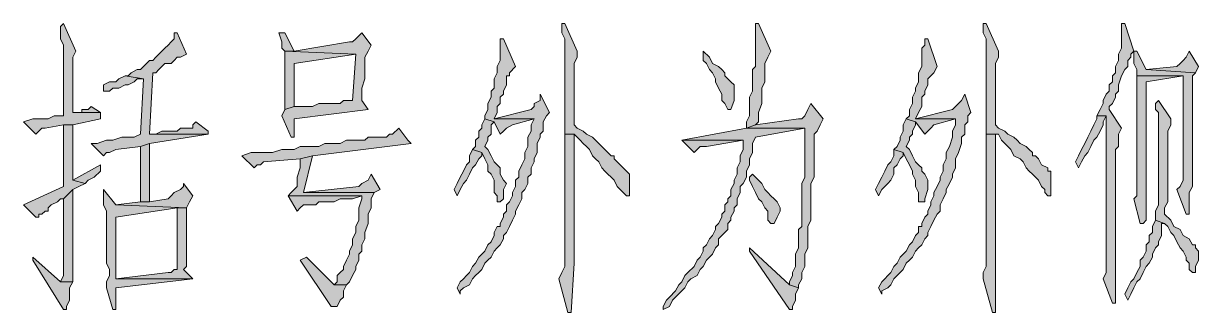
# Model space of a CAD drawing. Header units: millimetres. Extents: x 24 to 410, y 10 to 282.
# Drawn here: x 341.55 to 357.72, y 55.75 to 59.73 of the extents above; entities that cross this region are included whole.
import ezdxf

# ---------------------------------------------------------------- set-up
doc = ezdxf.new("R2010")
doc.units = ezdxf.units.MM

msp = doc.modelspace()

# ---------------------------------------------------------------- hatches: boundary and pattern name
h = msp.add_hatch(color=7)
h.dxf.hatch_style = 2
h.paths.add_polyline_path([(342.095667, 59.732333), (342.053333, 59.69), (342.053333, 59.520667), (342.095667, 59.436), (342.095667, 58.462333), (342.011, 58.462333), (341.968667, 58.462333), (341.884, 58.42), (341.672333, 58.42), (341.545333, 58.377667), (341.714667, 58.208333), (341.757, 58.250667), (341.799333, 58.293), (341.841667, 58.293), (342.095667, 58.335333), (342.222667, 58.335333), (342.603667, 58.42), (342.603667, 58.504667), (342.222667, 58.504667), (342.222667, 58.631667), (342.222667, 58.716333), (342.222667, 59.266667), (342.265, 59.351333)])
h = msp.add_hatch(color=7)
h.dxf.hatch_style = 2
h.paths.add_polyline_path([(348.996, 59.732333), (348.953667, 59.732333), (348.953667, 59.605333), (348.996, 59.520667), (348.996, 58.208333), (349.123, 58.208333), (349.207667, 58.123667), (349.25, 58.081333), (349.292333, 58.039), (349.334667, 57.996667), (349.377, 57.912), (349.419333, 57.869667), (349.461667, 57.827333), (349.504, 57.742667), (349.546333, 57.700333), (349.588667, 57.658), (349.631, 57.615667), (349.673333, 57.573333), (349.715667, 57.488667), (349.758, 57.446333), (349.800333, 57.404), (349.842667, 57.361667), (349.885, 57.361667), (349.885, 57.488667), (349.885, 57.658), (349.842667, 57.700333), (349.800333, 57.742667), (349.758, 57.785), (349.673333, 57.869667), (349.673333, 57.912), (349.631, 57.912), (349.588667, 57.954333), (349.546333, 57.996667), (349.504, 58.039), (349.461667, 58.081333), (349.419333, 58.123667), (349.377, 58.166), (349.292333, 58.208333), (349.25, 58.250667), (349.165333, 58.293), (349.123, 58.335333), (349.123, 59.182), (349.165333, 59.266667), (349.165333, 59.351333)])
h = msp.add_hatch(color=7)
h.dxf.hatch_style = 2
h.paths.add_polyline_path([(351.663, 59.732333), (351.620667, 59.732333), (351.620667, 59.647667), (351.620667, 59.139667), (351.578333, 59.097333), (351.578333, 58.801), (351.536, 58.716333), (351.536, 58.462333), (351.493667, 58.377667), (351.493667, 58.293), (351.620667, 58.335333), (351.663, 58.377667), (351.663, 58.504667), (351.705333, 58.631667), (351.705333, 58.843333), (351.747667, 58.928), (351.747667, 59.182), (351.79, 59.266667), (351.832333, 59.351333)])
h = msp.add_hatch(color=7)
h.dxf.hatch_style = 2
h.paths.add_polyline_path([(354.795667, 59.732333), (354.753333, 59.732333), (354.753333, 59.605333), (354.795667, 59.520667), (354.795667, 58.208333), (354.922667, 58.208333), (354.965, 58.208333), (355.007333, 58.123667), (355.049667, 58.081333), (355.092, 58.039), (355.134333, 57.996667), (355.176667, 57.912), (355.261333, 57.869667), (355.303667, 57.827333), (355.346, 57.742667), (355.388333, 57.700333), (355.430667, 57.658), (355.473, 57.615667), (355.515333, 57.573333), (355.557667, 57.488667), (355.6, 57.446333), (355.6, 57.404), (355.642333, 57.361667), (355.684667, 57.361667), (355.684667, 57.488667), (355.684667, 57.700333), (355.642333, 57.700333), (355.642333, 57.742667), (355.557667, 57.785), (355.515333, 57.869667), (355.473, 57.912), (355.430667, 57.912), (355.430667, 57.954333), (355.388333, 57.996667), (355.346, 58.039), (355.261333, 58.081333), (355.219, 58.123667), (355.176667, 58.166), (355.092, 58.208333), (355.049667, 58.250667), (354.965, 58.293), (354.922667, 58.335333), (354.922667, 59.182), (354.965, 59.266667), (354.965, 59.351333)])
h = msp.add_hatch(color=7)
h.dxf.hatch_style = 2
h.paths.add_polyline_path([(356.700667, 59.732333), (356.658333, 59.732333), (356.658333, 59.69), (356.658333, 59.393667), (356.616, 59.309), (356.616, 59.224333), (356.573667, 59.139667), (356.573667, 59.055), (356.531333, 59.012667), (356.531333, 58.928), (356.489, 58.885667), (356.489, 58.801), (356.446667, 58.758667), (356.404333, 58.674), (356.404333, 58.631667), (356.362, 58.547), (356.319667, 58.462333), (356.446667, 58.462333), (356.446667, 58.377667), (356.446667, 58.250667), (356.446667, 56.303333), (356.404333, 56.218667), (356.531333, 55.88), (356.573667, 55.88), (356.573667, 55.922333), (356.573667, 57.996667), (356.616, 58.039), (356.616, 58.208333), (356.658333, 58.293), (356.489, 58.547), (356.489, 58.589333), (356.531333, 58.631667), (356.573667, 58.716333), (356.573667, 58.758667), (356.616, 58.801), (356.616, 58.885667), (356.658333, 59.012667), (356.700667, 59.097333), (356.743, 59.139667), (356.743, 59.224333), (356.785333, 59.266667), (356.785333, 59.309), (356.827667, 59.351333)])
h = msp.add_hatch(color=7)
h.dxf.hatch_style = 2
h.paths.add_polyline_path([(343.662, 59.605333), (343.619667, 59.605333), (343.619667, 59.563), (343.619667, 59.520667), (343.577333, 59.478333), (343.535, 59.436), (343.492667, 59.393667), (343.408, 59.309), (343.365667, 59.266667), (343.323333, 59.224333), (343.281, 59.224333), (343.238667, 59.182), (343.196333, 59.139667), (343.154, 59.097333), (343.111667, 59.097333), (343.027, 59.055), (342.984667, 59.012667), (342.942333, 59.012667), (343.196333, 58.970333), (343.154, 58.208333), (343.069333, 58.166), (342.9, 58.166), (342.773, 58.123667), (342.688333, 58.123667), (342.561333, 58.081333), (342.476667, 58.081333), (342.646, 57.912), (342.688333, 57.954333), (342.730667, 57.954333), (342.815333, 57.996667), (343.154, 58.039), (343.281, 58.081333), (344.085333, 58.208333), (343.281, 58.208333), (343.323333, 59.055), (343.365667, 59.055), (343.408, 59.097333), (343.450333, 59.139667), (343.492667, 59.182), (343.577333, 59.182), (343.619667, 59.224333), (343.662, 59.266667), (343.704333, 59.266667), (343.789, 59.309)])
h = msp.add_hatch(color=7)
h.dxf.hatch_style = 2
h.paths.add_polyline_path([(345.143667, 59.605333), (345.059, 59.605333), (345.101333, 59.478333), (345.101333, 59.393667), (345.143667, 59.351333), (345.270667, 59.351333)])
h = msp.add_hatch(color=7)
h.dxf.hatch_style = 2
h.paths.add_polyline_path([(346.202, 59.605333), (346.159667, 59.563), (346.117333, 59.520667), (346.075, 59.478333), (346.032667, 59.478333), (345.270667, 59.351333), (345.143667, 59.351333), (346.117333, 59.309), (346.075, 58.674), (345.948, 58.674), (345.905667, 58.631667), (345.609333, 58.631667), (345.524667, 58.589333), (345.270667, 58.589333), (345.143667, 58.547), (345.101333, 58.462333), (345.228333, 58.166), (345.270667, 58.166), (345.270667, 58.208333), (345.270667, 58.42), (346.286667, 58.547), (346.202, 58.674), (346.202, 58.843333), (346.244333, 58.970333), (346.244333, 59.266667), (346.286667, 59.351333), (346.329, 59.436)])
h = msp.add_hatch(color=7)
h.dxf.hatch_style = 2
h.paths.add_polyline_path([(348.149333, 59.520667), (348.107, 59.520667), (348.107, 59.436), (348.107, 59.224333), (348.064667, 59.139667), (348.064667, 59.055), (348.022333, 58.970333), (348.022333, 58.843333), (347.98, 58.801), (347.98, 58.716333), (347.937667, 58.631667), (347.937667, 58.547), (347.895333, 58.462333), (347.895333, 58.42), (348.022333, 58.377667), (348.107, 58.208333), (348.149333, 58.250667), (348.191667, 58.293), (348.276333, 58.335333), (348.572667, 58.42), (348.022333, 58.42), (348.064667, 58.504667), (348.064667, 58.589333), (348.107, 58.631667), (348.107, 58.716333), (348.149333, 58.758667), (348.149333, 58.801), (348.191667, 58.885667), (348.191667, 59.012667), (348.234, 59.012667), (348.234, 59.055), (348.318667, 59.139667)])
h = msp.add_hatch(color=7)
h.dxf.hatch_style = 2
h.paths.add_polyline_path([(353.991333, 59.520667), (353.949, 59.520667), (353.949, 59.436), (353.906667, 59.393667), (353.906667, 59.139667), (353.864333, 59.055), (353.864333, 58.928), (353.822, 58.843333), (353.822, 58.801), (353.779667, 58.716333), (353.779667, 58.631667), (353.737333, 58.547), (353.737333, 58.462333), (353.695, 58.42), (353.822, 58.377667), (353.949, 58.208333), (353.991333, 58.250667), (354.033667, 58.293), (354.076, 58.335333), (354.372333, 58.42), (353.822, 58.42), (353.864333, 58.504667), (353.906667, 58.589333), (353.906667, 58.716333), (353.949, 58.758667), (353.949, 58.801), (353.991333, 58.885667), (353.991333, 58.970333), (354.033667, 59.012667), (354.076, 59.055), (354.118333, 59.139667)])
h = msp.add_hatch(color=7)
h.dxf.hatch_style = 2
h.paths.add_polyline_path([(345.143667, 59.351333), (345.143667, 58.547), (345.270667, 58.589333), (345.270667, 59.182), (346.117333, 59.309)])
h = msp.add_hatch(color=7)
h.dxf.hatch_style = 2
h.paths.add_polyline_path([(350.901, 59.351333), (350.901, 59.224333), (350.943333, 59.182), (350.985667, 59.097333), (351.028, 59.055), (351.070333, 58.970333), (351.070333, 58.928), (351.112667, 58.843333), (351.155, 58.758667), (351.155, 58.674), (351.197333, 58.631667), (351.239667, 58.547), (351.282, 58.547), (351.324333, 58.674), (351.324333, 58.885667), (351.282, 58.928), (351.239667, 58.970333), (351.197333, 59.012667), (351.197333, 59.055), (351.155, 59.097333), (351.112667, 59.139667), (351.028, 59.182), (350.985667, 59.266667)])
h = msp.add_hatch(color=7)
h.dxf.hatch_style = 2
h.paths.add_polyline_path([(356.87, 59.351333), (356.827667, 59.351333), (356.827667, 59.266667), (356.827667, 59.182), (356.87, 59.097333), (356.87, 59.012667), (357.505, 59.012667), (357.505, 57.573333), (357.462667, 57.488667), (357.420333, 57.446333), (357.547333, 57.107667), (357.589667, 57.107667), (357.589667, 57.15), (357.589667, 57.404), (357.632, 57.488667), (357.632, 59.012667), (357.674333, 59.055), (356.997, 59.097333)])
h = msp.add_hatch(color=7)
h.dxf.hatch_style = 2
h.paths.add_polyline_path([(357.589667, 59.351333), (357.547333, 59.266667), (357.505, 59.224333), (357.462667, 59.182), (357.420333, 59.139667), (356.997, 59.097333), (357.674333, 59.055), (357.716667, 59.139667)])
h = msp.add_hatch(color=7)
h.dxf.hatch_style = 2
h.paths.add_polyline_path([(342.942333, 59.012667), (342.857667, 58.970333), (342.815333, 58.928), (342.730667, 58.928), (342.646, 58.885667), (342.646, 58.801), (342.730667, 58.801), (342.773, 58.843333), (342.857667, 58.843333), (342.942333, 58.885667), (342.984667, 58.885667), (343.069333, 58.928), (343.111667, 58.970333), (343.196333, 58.970333)])
h = msp.add_hatch(color=7)
h.dxf.hatch_style = 2
h.paths.add_polyline_path([(356.87, 59.012667), (356.87, 57.361667), (356.827667, 57.319333), (356.912333, 56.980667), (356.954667, 56.980667), (356.997, 57.023), (356.997, 58.928), (357.505, 59.012667)])
h = msp.add_hatch(color=7)
h.dxf.hatch_style = 2
h.paths.add_polyline_path([(348.657333, 58.758667), (348.657333, 58.674), (348.572667, 58.631667), (348.572667, 58.589333), (348.530333, 58.547), (348.022333, 58.42), (348.572667, 58.42), (348.530333, 58.335333), (348.530333, 58.250667), (348.488, 58.166), (348.488, 58.039), (348.445667, 57.954333), (348.445667, 57.869667), (348.403333, 57.785), (348.361, 57.700333), (348.361, 57.615667), (348.318667, 57.573333), (348.318667, 57.488667), (348.276333, 57.404), (348.276333, 57.361667), (348.234, 57.277), (348.191667, 57.234667), (348.191667, 57.15), (348.149333, 57.107667), (348.149333, 57.065333), (348.107, 56.980667), (348.107, 56.938333), (348.064667, 56.938333), (348.022333, 56.853667), (348.022333, 56.811333), (347.98, 56.726667), (347.937667, 56.684333), (347.895333, 56.599667), (347.853, 56.557333), (347.810667, 56.515), (347.768333, 56.430333), (347.726, 56.388), (347.683667, 56.303333), (347.641333, 56.261), (347.599, 56.218667), (347.556667, 56.176333), (347.514333, 56.091667), (347.556667, 56.007), (347.556667, 56.049333), (347.599, 56.091667), (347.683667, 56.134), (347.726, 56.218667), (347.768333, 56.261), (347.810667, 56.303333), (347.853, 56.345667), (347.895333, 56.430333), (347.937667, 56.472667), (347.98, 56.515), (348.022333, 56.599667), (348.064667, 56.642), (348.107, 56.684333), (348.149333, 56.769), (348.149333, 56.811333), (348.191667, 56.853667), (348.234, 56.938333), (348.276333, 57.023), (348.318667, 57.107667), (348.318667, 57.15), (348.361, 57.234667), (348.403333, 57.319333), (348.403333, 57.404), (348.445667, 57.446333), (348.488, 57.531), (348.488, 57.615667), (348.530333, 57.658), (348.530333, 57.742667), (348.572667, 57.827333), (348.572667, 57.869667), (348.615, 57.954333), (348.615, 58.081333), (348.657333, 58.166), (348.657333, 58.208333), (348.699667, 58.250667), (348.699667, 58.377667), (348.742, 58.462333), (348.784333, 58.504667)])
h = msp.add_hatch(color=7)
h.dxf.hatch_style = 2
h.paths.add_polyline_path([(354.499333, 58.758667), (354.457, 58.674), (354.414667, 58.631667), (354.372333, 58.589333), (354.33, 58.547), (353.822, 58.42), (354.372333, 58.42), (354.372333, 58.335333), (354.33, 58.250667), (354.33, 58.166), (354.287667, 58.039), (354.245333, 57.954333), (354.245333, 57.869667), (354.203, 57.785), (354.203, 57.700333), (354.160667, 57.615667), (354.160667, 57.573333), (354.118333, 57.488667), (354.076, 57.404), (354.076, 57.361667), (354.033667, 57.277), (354.033667, 57.234667), (353.991333, 57.15), (353.991333, 57.107667), (353.949, 57.065333), (353.906667, 56.980667), (353.906667, 56.938333), (353.864333, 56.938333), (353.864333, 56.853667), (353.822, 56.811333), (353.779667, 56.726667), (353.737333, 56.684333), (353.695, 56.599667), (353.652667, 56.557333), (353.610333, 56.515), (353.568, 56.430333), (353.525667, 56.388), (353.483333, 56.303333), (353.441, 56.261), (353.398667, 56.218667), (353.356333, 56.176333), (353.314, 56.091667), (353.356333, 56.007), (353.356333, 56.049333), (353.441, 56.091667), (353.483333, 56.134), (353.525667, 56.218667), (353.568, 56.261), (353.610333, 56.303333), (353.652667, 56.345667), (353.695, 56.430333), (353.737333, 56.472667), (353.779667, 56.515), (353.822, 56.599667), (353.864333, 56.642), (353.906667, 56.684333), (353.949, 56.769), (353.991333, 56.811333), (353.991333, 56.853667), (354.033667, 56.938333), (354.076, 57.023), (354.118333, 57.107667), (354.160667, 57.15), (354.160667, 57.234667), (354.203, 57.319333), (354.245333, 57.404), (354.245333, 57.446333), (354.287667, 57.531), (354.33, 57.615667), (354.33, 57.658), (354.372333, 57.742667), (354.372333, 57.869667), (354.414667, 57.954333), (354.457, 58.081333), (354.457, 58.166), (354.499333, 58.208333), (354.499333, 58.335333), (354.541667, 58.377667), (354.541667, 58.462333), (354.584, 58.504667)])
h = msp.add_hatch(color=7)
h.dxf.hatch_style = 2
h.paths.add_polyline_path([(342.476667, 58.589333), (342.434333, 58.547), (342.349667, 58.547), (342.349667, 58.504667), (342.222667, 58.504667), (342.603667, 58.504667)])
h = msp.add_hatch(color=7)
h.dxf.hatch_style = 2
h.paths.add_polyline_path([(352.382667, 58.631667), (352.340333, 58.547), (352.298, 58.462333), (352.255667, 58.42), (352.213333, 58.42), (351.620667, 58.335333), (351.493667, 58.293), (352.298, 58.293), (352.298, 58.208333), (352.298, 57.615667), (352.255667, 57.531), (352.255667, 56.938333), (352.213333, 56.896), (352.213333, 56.642), (352.171, 56.557333), (352.171, 56.388), (352.128667, 56.303333), (352.128667, 56.261), (352.086333, 56.176333), (352.086333, 56.134), (352.213333, 56.091667), (352.213333, 56.134), (352.255667, 56.218667), (352.255667, 56.303333), (352.298, 56.388), (352.298, 56.557333), (352.340333, 56.642), (352.340333, 56.938333), (352.382667, 57.023), (352.382667, 57.531), (352.425, 57.615667), (352.425, 58.208333), (352.467333, 58.250667), (352.509667, 58.335333), (352.552, 58.42)])
h = msp.add_hatch(color=7)
h.dxf.hatch_style = 2
h.paths.add_polyline_path([(357.166333, 58.674), (357.124, 58.631667), (357.124, 58.547), (357.166333, 58.504667), (357.166333, 57.234667), (357.124, 57.15), (357.124, 57.023), (357.251, 56.980667), (357.293333, 56.938333), (357.335667, 56.853667), (357.378, 56.811333), (357.420333, 56.726667), (357.462667, 56.642), (357.505, 56.599667), (357.547333, 56.515), (357.547333, 56.472667), (357.589667, 56.430333), (357.589667, 56.345667), (357.632, 56.303333), (357.674333, 56.303333), (357.674333, 56.388), (357.716667, 56.472667), (357.716667, 56.599667), (357.674333, 56.642), (357.674333, 56.684333), (357.632, 56.684333), (357.589667, 56.769), (357.505, 56.811333), (357.462667, 56.896), (357.378, 56.938333), (357.335667, 57.023), (357.251, 57.107667), (357.251, 57.192333), (357.293333, 57.277), (357.293333, 58.250667), (357.335667, 58.335333), (357.335667, 58.42)])
h = msp.add_hatch(color=7)
h.dxf.hatch_style = 2
h.paths.add_polyline_path([(347.895333, 58.42), (347.853, 58.335333), (347.853, 58.293), (347.810667, 58.250667), (347.810667, 58.166), (347.768333, 58.123667), (347.768333, 58.039), (347.726, 57.996667), (347.853, 57.954333), (347.895333, 57.869667), (347.937667, 57.785), (347.937667, 57.700333), (347.98, 57.658), (348.022333, 57.573333), (348.022333, 57.404), (348.064667, 57.361667), (348.064667, 57.277), (348.107, 57.277), (348.149333, 57.319333), (348.149333, 57.446333), (348.191667, 57.531), (348.149333, 57.573333), (348.107, 57.658), (348.107, 57.700333), (348.107, 57.742667), (348.064667, 57.785), (348.022333, 57.827333), (347.98, 57.912), (347.937667, 57.996667), (347.895333, 58.039), (347.937667, 58.123667), (347.937667, 58.166), (347.98, 58.208333), (347.98, 58.335333), (348.022333, 58.377667)])
h = msp.add_hatch(color=7)
h.dxf.hatch_style = 2
h.paths.add_polyline_path([(353.695, 58.42), (353.652667, 58.335333), (353.652667, 58.250667), (353.610333, 58.166), (353.610333, 58.123667), (353.568, 58.039), (353.525667, 57.996667), (353.652667, 57.954333), (353.695, 57.869667), (353.737333, 57.785), (353.779667, 57.700333), (353.779667, 57.658), (353.822, 57.573333), (353.822, 57.488667), (353.864333, 57.404), (353.864333, 57.277), (353.949, 57.277), (353.949, 57.319333), (353.991333, 57.446333), (353.991333, 57.573333), (353.949, 57.658), (353.906667, 57.700333), (353.906667, 57.742667), (353.864333, 57.785), (353.822, 57.827333), (353.779667, 57.912), (353.737333, 57.996667), (353.695, 58.039), (353.737333, 58.123667), (353.737333, 58.166), (353.779667, 58.208333), (353.779667, 58.250667), (353.822, 58.335333), (353.822, 58.377667)])
h = msp.add_hatch(color=7)
h.dxf.hatch_style = 2
h.paths.add_polyline_path([(356.319667, 58.462333), (356.319667, 58.42), (356.277333, 58.335333), (356.235, 58.250667), (356.192667, 58.166), (356.150333, 58.081333), (356.108, 57.996667), (356.065667, 57.912), (356.023333, 57.827333), (356.065667, 57.742667), (356.108, 57.827333), (356.150333, 57.912), (356.192667, 57.954333), (356.235, 58.039), (356.277333, 58.123667), (356.319667, 58.166), (356.362, 58.250667), (356.404333, 58.335333), (356.404333, 58.377667), (356.446667, 58.462333)])
h = msp.add_hatch(color=7)
h.dxf.hatch_style = 2
h.paths.add_polyline_path([(342.222667, 58.335333), (342.095667, 58.335333), (342.095667, 57.488667), (341.545333, 57.234667), (341.714667, 57.065333), (341.757, 57.065333), (341.757, 57.107667), (341.799333, 57.107667), (341.841667, 57.15), (341.884, 57.15), (341.884, 57.192333), (341.926333, 57.234667), (342.011, 57.277), (342.053333, 57.319333), (342.095667, 57.319333), (342.222667, 57.446333), (342.307333, 57.488667), (342.392, 57.531), (342.222667, 57.573333), (342.222667, 58.123667), (342.222667, 58.208333)])
h = msp.add_hatch(color=7)
h.dxf.hatch_style = 2
h.paths.add_polyline_path([(343.916, 58.377667), (343.873667, 58.335333), (343.873667, 58.293), (343.831333, 58.293), (343.704333, 58.293), (343.662, 58.250667), (343.450333, 58.250667), (343.365667, 58.208333), (343.281, 58.208333), (344.085333, 58.208333), (344.085333, 58.250667)])
h = msp.add_hatch(color=7)
h.dxf.hatch_style = 2
h.paths.add_polyline_path([(346.71, 58.293), (346.625333, 58.208333), (346.583, 58.208333), (346.540667, 58.166), (346.286667, 58.166), (346.244333, 58.123667), (345.990333, 58.123667), (345.905667, 58.081333), (345.778667, 58.081333), (345.694, 58.081333), (345.609333, 58.039), (345.355333, 58.039), (345.270667, 57.996667), (345.101333, 57.996667), (344.974333, 57.954333), (344.678, 57.954333), (344.551, 57.912), (344.720333, 57.742667), (344.762667, 57.785), (344.805, 57.785), (344.847333, 57.827333), (345.355333, 57.869667), (345.524667, 57.912), (346.879333, 58.081333), (346.837, 58.123667)])
h = msp.add_hatch(color=7)
h.dxf.hatch_style = 2
h.paths.add_polyline_path([(351.493667, 58.293), (350.604667, 58.123667), (351.451333, 58.123667), (351.451333, 58.081333), (351.451333, 57.996667), (351.409, 57.912), (351.409, 57.827333), (351.366667, 57.742667), (351.366667, 57.658), (351.324333, 57.573333), (351.324333, 57.531), (351.282, 57.446333), (351.282, 57.361667), (351.239667, 57.319333), (351.239667, 57.277), (351.197333, 57.234667), (351.197333, 57.15), (351.155, 57.107667), (351.155, 57.065333), (351.112667, 56.980667), (351.070333, 56.938333), (351.070333, 56.896), (351.028, 56.811333), (350.985667, 56.769), (350.943333, 56.684333), (350.901, 56.642), (350.901, 56.599667), (350.858667, 56.515), (350.816333, 56.472667), (350.774, 56.388), (350.689333, 56.303333), (350.647, 56.261), (350.604667, 56.176333), (350.562333, 56.134), (350.52, 56.049333), (350.435333, 55.964667), (350.393, 55.922333), (350.350667, 55.837667), (350.350667, 55.795333), (350.435333, 55.837667), (350.477667, 55.922333), (350.52, 55.964667), (350.604667, 56.049333), (350.647, 56.091667), (350.689333, 56.176333), (350.731667, 56.218667), (350.816333, 56.261), (350.858667, 56.345667), (350.901, 56.388), (350.943333, 56.472667), (350.985667, 56.515), (351.028, 56.557333), (351.070333, 56.642), (351.112667, 56.684333), (351.112667, 56.769), (351.155, 56.811333), (351.197333, 56.853667), (351.239667, 56.896), (351.239667, 56.980667), (351.282, 57.023), (351.282, 57.065333), (351.324333, 57.15), (351.324333, 57.192333), (351.366667, 57.234667), (351.366667, 57.319333), (351.409, 57.404), (351.409, 57.488667), (351.451333, 57.531), (351.493667, 57.615667), (351.493667, 57.700333), (351.536, 57.785), (351.536, 57.869667), (351.578333, 57.954333), (351.578333, 58.081333), (351.620667, 58.166), (352.298, 58.293)])
h = msp.add_hatch(color=7)
h.dxf.hatch_style = 2
h.paths.add_polyline_path([(343.281, 58.081333), (343.154, 58.039), (343.154, 57.277), (343.281, 57.277)])
h = msp.add_hatch(color=7)
h.dxf.hatch_style = 2
h.paths.add_polyline_path([(348.996, 58.208333), (348.996, 56.388), (348.953667, 56.303333), (348.911333, 56.218667), (349.038333, 55.753), (349.080667, 55.753), (349.123, 56.430333), (349.123, 58.208333)])
h = msp.add_hatch(color=7)
h.dxf.hatch_style = 2
h.paths.add_polyline_path([(350.604667, 58.123667), (350.774, 57.954333), (350.816333, 57.996667), (350.858667, 58.039), (350.943333, 58.039), (351.451333, 58.123667)])
h = msp.add_hatch(color=7)
h.dxf.hatch_style = 2
h.paths.add_polyline_path([(354.795667, 58.208333), (354.795667, 56.388), (354.753333, 56.303333), (354.753333, 56.218667), (354.880333, 55.753), (354.922667, 55.753), (354.922667, 58.208333)])
h = msp.add_hatch(color=7)
h.dxf.hatch_style = 2
h.paths.add_polyline_path([(345.524667, 57.912), (345.355333, 57.869667), (345.355333, 57.742667), (345.313, 57.615667), (345.313, 57.488667), (345.270667, 57.446333), (345.228333, 57.404), (345.186, 57.361667), (346.202, 57.361667), (346.202, 57.319333), (346.159667, 57.192333), (346.159667, 57.023), (346.117333, 56.938333), (346.117333, 56.853667), (346.075, 56.769), (346.075, 56.684333), (346.032667, 56.599667), (346.032667, 56.557333), (345.990333, 56.472667), (345.948, 56.388), (345.948, 56.345667), (345.905667, 56.303333), (345.863333, 56.261), (345.863333, 56.176333), (345.821, 56.134), (345.990333, 56.134), (346.032667, 56.176333), (346.075, 56.261), (346.117333, 56.345667), (346.117333, 56.388), (346.159667, 56.472667), (346.159667, 56.557333), (346.202, 56.599667), (346.202, 56.684333), (346.244333, 56.769), (346.244333, 56.853667), (346.286667, 56.980667), (346.286667, 57.107667), (346.329, 57.192333), (346.329, 57.319333), (346.371333, 57.404), (345.397667, 57.404)])
h = msp.add_hatch(color=7)
h.dxf.hatch_style = 2
h.paths.add_polyline_path([(347.726, 57.996667), (347.683667, 57.912), (347.683667, 57.827333), (347.641333, 57.785), (347.599, 57.700333), (347.556667, 57.615667), (347.514333, 57.531), (347.472, 57.446333), (347.514333, 57.361667), (347.556667, 57.446333), (347.599, 57.531), (347.641333, 57.573333), (347.683667, 57.658), (347.726, 57.742667), (347.768333, 57.785), (347.810667, 57.869667), (347.853, 57.912), (347.853, 57.954333)])
h = msp.add_hatch(color=7)
h.dxf.hatch_style = 2
h.paths.add_polyline_path([(353.525667, 57.996667), (353.525667, 57.912), (353.483333, 57.827333), (353.441, 57.785), (353.398667, 57.700333), (353.356333, 57.615667), (353.314, 57.531), (353.271667, 57.446333), (353.314, 57.361667), (353.356333, 57.446333), (353.441, 57.531), (353.483333, 57.573333), (353.525667, 57.658), (353.525667, 57.742667), (353.568, 57.785), (353.610333, 57.869667), (353.652667, 57.912), (353.652667, 57.954333)])
h = msp.add_hatch(color=7)
h.dxf.hatch_style = 2
h.paths.add_polyline_path([(342.603667, 57.785), (342.222667, 57.573333), (342.392, 57.531), (342.434333, 57.573333), (342.519, 57.615667), (342.603667, 57.700333)])
h = msp.add_hatch(color=7)
h.dxf.hatch_style = 2
h.paths.add_polyline_path([(346.329, 57.658), (346.286667, 57.573333), (346.202, 57.531), (346.159667, 57.488667), (345.397667, 57.404), (346.371333, 57.404), (346.456, 57.446333)])
h = msp.add_hatch(color=7)
h.dxf.hatch_style = 2
h.paths.add_polyline_path([(351.578333, 57.658), (351.536, 57.615667), (351.536, 57.573333), (351.578333, 57.488667), (351.620667, 57.404), (351.663, 57.319333), (351.705333, 57.277), (351.747667, 57.192333), (351.79, 57.15), (351.79, 57.023), (351.832333, 56.980667), (351.874667, 56.980667), (351.917, 57.065333), (351.959333, 57.15), (351.959333, 57.192333), (351.917, 57.277), (351.874667, 57.319333), (351.832333, 57.361667), (351.79, 57.404), (351.747667, 57.446333), (351.705333, 57.531), (351.663, 57.573333)])
h = msp.add_hatch(color=7)
h.dxf.hatch_style = 2
h.paths.add_polyline_path([(342.222667, 57.446333), (342.095667, 57.319333), (342.095667, 56.261), (342.053333, 56.176333), (342.222667, 56.176333), (342.222667, 56.261)])
h = msp.add_hatch(color=7)
h.dxf.hatch_style = 2
h.paths.add_polyline_path([(342.646, 57.446333), (342.646, 57.234667), (342.688333, 57.15), (342.688333, 56.430333), (342.730667, 56.345667), (342.730667, 56.261), (342.688333, 56.176333), (342.688333, 56.091667), (342.773, 55.795333), (342.815333, 55.795333), (342.815333, 55.837667), (342.815333, 55.922333), (342.815333, 55.964667), (342.815333, 56.091667), (343.873667, 56.218667), (342.815333, 56.218667), (342.815333, 56.303333), (342.815333, 57.065333), (343.662, 57.192333), (343.789, 57.192333), (342.815333, 57.234667)])
h = msp.add_hatch(color=7)
h.dxf.hatch_style = 2
h.paths.add_polyline_path([(343.746667, 57.531), (343.746667, 57.488667), (343.704333, 57.446333), (343.619667, 57.404), (343.577333, 57.361667), (343.535, 57.319333), (343.281, 57.277), (343.154, 57.277), (342.815333, 57.234667), (343.789, 57.192333), (343.831333, 57.277), (343.873667, 57.361667)])
h = msp.add_hatch(color=7)
h.dxf.hatch_style = 2
h.paths.add_polyline_path([(345.186, 57.361667), (345.313, 57.15), (345.355333, 57.192333), (345.397667, 57.234667), (345.567, 57.234667), (345.609333, 57.277), (345.821, 57.277), (345.905667, 57.319333), (346.075, 57.319333), (346.202, 57.361667)])
h = msp.add_hatch(color=7)
h.dxf.hatch_style = 2
h.paths.add_polyline_path([(343.789, 57.192333), (343.662, 57.192333), (343.662, 56.345667), (343.619667, 56.345667), (343.577333, 56.303333), (343.535, 56.303333), (342.815333, 56.218667), (343.873667, 56.218667), (343.746667, 56.345667), (343.789, 56.388)])
h = msp.add_hatch(color=7)
h.dxf.hatch_style = 2
h.paths.add_polyline_path([(357.124, 57.023), (357.081667, 56.938333), (357.081667, 56.853667), (357.039333, 56.811333), (357.039333, 56.726667), (356.997, 56.684333), (356.997, 56.599667), (356.954667, 56.515), (356.912333, 56.472667), (356.912333, 56.388), (356.87, 56.303333), (356.827667, 56.218667), (356.785333, 56.176333), (356.743, 56.091667), (356.700667, 56.007), (356.743, 55.922333), (356.785333, 56.007), (356.827667, 56.091667), (356.87, 56.176333), (356.912333, 56.218667), (356.954667, 56.303333), (356.997, 56.388), (357.039333, 56.430333), (357.081667, 56.515), (357.081667, 56.557333), (357.124, 56.642), (357.166333, 56.684333), (357.166333, 56.726667), (357.208667, 56.811333), (357.208667, 56.980667), (357.251, 56.980667)])
h = msp.add_hatch(color=7)
h.dxf.hatch_style = 2
h.paths.add_polyline_path([(351.536, 56.642), (351.536, 56.599667), (352.086333, 55.795333), (352.128667, 55.795333), (352.128667, 55.837667), (352.171, 55.922333), (352.171, 56.007), (352.213333, 56.091667), (352.086333, 56.134)])
h = msp.add_hatch(color=7)
h.dxf.hatch_style = 2
h.paths.add_polyline_path([(341.672333, 56.515), (341.672333, 56.472667), (342.095667, 55.795333), (342.138, 55.795333), (342.138, 55.837667), (342.180333, 55.922333), (342.180333, 56.091667), (342.222667, 56.176333), (342.053333, 56.176333)])
h = msp.add_hatch(color=7)
h.dxf.hatch_style = 2
h.paths.add_polyline_path([(345.44, 56.515), (345.355333, 56.472667), (345.778667, 55.837667), (345.863333, 55.837667), (345.905667, 55.922333), (345.948, 55.964667), (345.948, 56.049333), (345.990333, 56.134), (345.821, 56.134)])

# ---------------------------------------------------------------- linework, layer by layer
at = {"color": 7, "lineweight": 0}
for points in [[(342.095667, 59.732333), (342.053333, 59.69), (342.053333, 59.520667), (342.095667, 59.436), (342.095667, 58.462333), (342.011, 58.462333), (341.968667, 58.462333), (341.884, 58.42), (341.672333, 58.42), (341.545333, 58.377667), (341.714667, 58.208333), (341.757, 58.250667), (341.799333, 58.293), (341.841667, 58.293), (342.095667, 58.335333), (342.222667, 58.335333), (342.603667, 58.42), (342.603667, 58.504667), (342.222667, 58.504667), (342.222667, 58.631667), (342.222667, 58.716333), (342.222667, 59.266667), (342.265, 59.351333)], [(348.996, 59.732333), (348.953667, 59.732333), (348.953667, 59.605333), (348.996, 59.520667), (348.996, 58.208333), (349.123, 58.208333), (349.207667, 58.123667), (349.25, 58.081333), (349.292333, 58.039), (349.334667, 57.996667), (349.377, 57.912), (349.419333, 57.869667), (349.461667, 57.827333), (349.504, 57.742667), (349.546333, 57.700333), (349.588667, 57.658), (349.631, 57.615667), (349.673333, 57.573333), (349.715667, 57.488667), (349.758, 57.446333), (349.800333, 57.404), (349.842667, 57.361667), (349.885, 57.361667), (349.885, 57.488667), (349.885, 57.658), (349.842667, 57.700333), (349.800333, 57.742667), (349.758, 57.785), (349.673333, 57.869667), (349.673333, 57.912), (349.631, 57.912), (349.588667, 57.954333), (349.546333, 57.996667), (349.504, 58.039), (349.461667, 58.081333), (349.419333, 58.123667), (349.377, 58.166), (349.292333, 58.208333), (349.25, 58.250667), (349.165333, 58.293), (349.123, 58.335333), (349.123, 59.182), (349.165333, 59.266667), (349.165333, 59.351333)], [(351.663, 59.732333), (351.620667, 59.732333), (351.620667, 59.647667), (351.620667, 59.139667), (351.578333, 59.097333), (351.578333, 58.801), (351.536, 58.716333), (351.536, 58.462333), (351.493667, 58.377667), (351.493667, 58.293), (351.620667, 58.335333), (351.663, 58.377667), (351.663, 58.504667), (351.705333, 58.631667), (351.705333, 58.843333), (351.747667, 58.928), (351.747667, 59.182), (351.79, 59.266667), (351.832333, 59.351333)], [(354.795667, 59.732333), (354.753333, 59.732333), (354.753333, 59.605333), (354.795667, 59.520667), (354.795667, 58.208333), (354.922667, 58.208333), (354.965, 58.208333), (355.007333, 58.123667), (355.049667, 58.081333), (355.092, 58.039), (355.134333, 57.996667), (355.176667, 57.912), (355.261333, 57.869667), (355.303667, 57.827333), (355.346, 57.742667), (355.388333, 57.700333), (355.430667, 57.658), (355.473, 57.615667), (355.515333, 57.573333), (355.557667, 57.488667), (355.6, 57.446333), (355.6, 57.404), (355.642333, 57.361667), (355.684667, 57.361667), (355.684667, 57.488667), (355.684667, 57.700333), (355.642333, 57.700333), (355.642333, 57.742667), (355.557667, 57.785), (355.515333, 57.869667), (355.473, 57.912), (355.430667, 57.912), (355.430667, 57.954333), (355.388333, 57.996667), (355.346, 58.039), (355.261333, 58.081333), (355.219, 58.123667), (355.176667, 58.166), (355.092, 58.208333), (355.049667, 58.250667), (354.965, 58.293), (354.922667, 58.335333), (354.922667, 59.182), (354.965, 59.266667), (354.965, 59.351333)], [(356.700667, 59.732333), (356.658333, 59.732333), (356.658333, 59.69), (356.658333, 59.393667), (356.616, 59.309), (356.616, 59.224333), (356.573667, 59.139667), (356.573667, 59.055), (356.531333, 59.012667), (356.531333, 58.928), (356.489, 58.885667), (356.489, 58.801), (356.446667, 58.758667), (356.404333, 58.674), (356.404333, 58.631667), (356.362, 58.547), (356.319667, 58.462333), (356.446667, 58.462333), (356.446667, 58.377667), (356.446667, 58.250667), (356.446667, 56.303333), (356.404333, 56.218667), (356.531333, 55.88), (356.573667, 55.88), (356.573667, 55.922333), (356.573667, 57.996667), (356.616, 58.039), (356.616, 58.208333), (356.658333, 58.293), (356.489, 58.547), (356.489, 58.589333), (356.531333, 58.631667), (356.573667, 58.716333), (356.573667, 58.758667), (356.616, 58.801), (356.616, 58.885667), (356.658333, 59.012667), (356.700667, 59.097333), (356.743, 59.139667), (356.743, 59.224333), (356.785333, 59.266667), (356.785333, 59.309), (356.827667, 59.351333)], [(343.662, 59.605333), (343.619667, 59.605333), (343.619667, 59.563), (343.619667, 59.520667), (343.577333, 59.478333), (343.535, 59.436), (343.492667, 59.393667), (343.408, 59.309), (343.365667, 59.266667), (343.323333, 59.224333), (343.281, 59.224333), (343.238667, 59.182), (343.196333, 59.139667), (343.154, 59.097333), (343.111667, 59.097333), (343.027, 59.055), (342.984667, 59.012667), (342.942333, 59.012667), (343.196333, 58.970333), (343.154, 58.208333), (343.069333, 58.166), (342.9, 58.166), (342.773, 58.123667), (342.688333, 58.123667), (342.561333, 58.081333), (342.476667, 58.081333), (342.646, 57.912), (342.688333, 57.954333), (342.730667, 57.954333), (342.815333, 57.996667), (343.154, 58.039), (343.281, 58.081333), (344.085333, 58.208333), (343.281, 58.208333), (343.323333, 59.055), (343.365667, 59.055), (343.408, 59.097333), (343.450333, 59.139667), (343.492667, 59.182), (343.577333, 59.182), (343.619667, 59.224333), (343.662, 59.266667), (343.704333, 59.266667), (343.789, 59.309)], [(345.143667, 59.605333), (345.059, 59.605333), (345.101333, 59.478333), (345.101333, 59.393667), (345.143667, 59.351333), (345.270667, 59.351333)], [(346.202, 59.605333), (346.159667, 59.563), (346.117333, 59.520667), (346.075, 59.478333), (346.032667, 59.478333), (345.270667, 59.351333), (345.143667, 59.351333), (346.117333, 59.309), (346.075, 58.674), (345.948, 58.674), (345.905667, 58.631667), (345.609333, 58.631667), (345.524667, 58.589333), (345.270667, 58.589333), (345.143667, 58.547), (345.101333, 58.462333), (345.228333, 58.166), (345.270667, 58.166), (345.270667, 58.208333), (345.270667, 58.42), (346.286667, 58.547), (346.202, 58.674), (346.202, 58.843333), (346.244333, 58.970333), (346.244333, 59.266667), (346.286667, 59.351333), (346.329, 59.436)], [(348.149333, 59.520667), (348.107, 59.520667), (348.107, 59.436), (348.107, 59.224333), (348.064667, 59.139667), (348.064667, 59.055), (348.022333, 58.970333), (348.022333, 58.843333), (347.98, 58.801), (347.98, 58.716333), (347.937667, 58.631667), (347.937667, 58.547), (347.895333, 58.462333), (347.895333, 58.42), (348.022333, 58.377667), (348.107, 58.208333), (348.149333, 58.250667), (348.191667, 58.293), (348.276333, 58.335333), (348.572667, 58.42), (348.022333, 58.42), (348.064667, 58.504667), (348.064667, 58.589333), (348.107, 58.631667), (348.107, 58.716333), (348.149333, 58.758667), (348.149333, 58.801), (348.191667, 58.885667), (348.191667, 59.012667), (348.234, 59.012667), (348.234, 59.055), (348.318667, 59.139667)], [(353.991333, 59.520667), (353.949, 59.520667), (353.949, 59.436), (353.906667, 59.393667), (353.906667, 59.139667), (353.864333, 59.055), (353.864333, 58.928), (353.822, 58.843333), (353.822, 58.801), (353.779667, 58.716333), (353.779667, 58.631667), (353.737333, 58.547), (353.737333, 58.462333), (353.695, 58.42), (353.822, 58.377667), (353.949, 58.208333), (353.991333, 58.250667), (354.033667, 58.293), (354.076, 58.335333), (354.372333, 58.42), (353.822, 58.42), (353.864333, 58.504667), (353.906667, 58.589333), (353.906667, 58.716333), (353.949, 58.758667), (353.949, 58.801), (353.991333, 58.885667), (353.991333, 58.970333), (354.033667, 59.012667), (354.076, 59.055), (354.118333, 59.139667)], [(345.143667, 59.351333), (345.143667, 58.547), (345.270667, 58.589333), (345.270667, 59.182), (346.117333, 59.309)], [(350.901, 59.351333), (350.901, 59.224333), (350.943333, 59.182), (350.985667, 59.097333), (351.028, 59.055), (351.070333, 58.970333), (351.070333, 58.928), (351.112667, 58.843333), (351.155, 58.758667), (351.155, 58.674), (351.197333, 58.631667), (351.239667, 58.547), (351.282, 58.547), (351.324333, 58.674), (351.324333, 58.885667), (351.282, 58.928), (351.239667, 58.970333), (351.197333, 59.012667), (351.197333, 59.055), (351.155, 59.097333), (351.112667, 59.139667), (351.028, 59.182), (350.985667, 59.266667)], [(356.87, 59.351333), (356.827667, 59.351333), (356.827667, 59.266667), (356.827667, 59.182), (356.87, 59.097333), (356.87, 59.012667), (357.505, 59.012667), (357.505, 57.573333), (357.462667, 57.488667), (357.420333, 57.446333), (357.547333, 57.107667), (357.589667, 57.107667), (357.589667, 57.15), (357.589667, 57.404), (357.632, 57.488667), (357.632, 59.012667), (357.674333, 59.055), (356.997, 59.097333)], [(357.589667, 59.351333), (357.547333, 59.266667), (357.505, 59.224333), (357.462667, 59.182), (357.420333, 59.139667), (356.997, 59.097333), (357.674333, 59.055), (357.716667, 59.139667)], [(342.942333, 59.012667), (342.857667, 58.970333), (342.815333, 58.928), (342.730667, 58.928), (342.646, 58.885667), (342.646, 58.801), (342.730667, 58.801), (342.773, 58.843333), (342.857667, 58.843333), (342.942333, 58.885667), (342.984667, 58.885667), (343.069333, 58.928), (343.111667, 58.970333), (343.196333, 58.970333)], [(356.87, 59.012667), (356.87, 57.361667), (356.827667, 57.319333), (356.912333, 56.980667), (356.954667, 56.980667), (356.997, 57.023), (356.997, 58.928), (357.505, 59.012667)], [(348.657333, 58.758667), (348.657333, 58.674), (348.572667, 58.631667), (348.572667, 58.589333), (348.530333, 58.547), (348.022333, 58.42), (348.572667, 58.42), (348.530333, 58.335333), (348.530333, 58.250667), (348.488, 58.166), (348.488, 58.039), (348.445667, 57.954333), (348.445667, 57.869667), (348.403333, 57.785), (348.361, 57.700333), (348.361, 57.615667), (348.318667, 57.573333), (348.318667, 57.488667), (348.276333, 57.404), (348.276333, 57.361667), (348.234, 57.277), (348.191667, 57.234667), (348.191667, 57.15), (348.149333, 57.107667), (348.149333, 57.065333), (348.107, 56.980667), (348.107, 56.938333), (348.064667, 56.938333), (348.022333, 56.853667), (348.022333, 56.811333), (347.98, 56.726667), (347.937667, 56.684333), (347.895333, 56.599667), (347.853, 56.557333), (347.810667, 56.515), (347.768333, 56.430333), (347.726, 56.388), (347.683667, 56.303333), (347.641333, 56.261), (347.599, 56.218667), (347.556667, 56.176333), (347.514333, 56.091667), (347.556667, 56.007), (347.556667, 56.049333), (347.599, 56.091667), (347.683667, 56.134), (347.726, 56.218667), (347.768333, 56.261), (347.810667, 56.303333), (347.853, 56.345667), (347.895333, 56.430333), (347.937667, 56.472667), (347.98, 56.515), (348.022333, 56.599667), (348.064667, 56.642), (348.107, 56.684333), (348.149333, 56.769), (348.149333, 56.811333), (348.191667, 56.853667), (348.234, 56.938333), (348.276333, 57.023), (348.318667, 57.107667), (348.318667, 57.15), (348.361, 57.234667), (348.403333, 57.319333), (348.403333, 57.404), (348.445667, 57.446333), (348.488, 57.531), (348.488, 57.615667), (348.530333, 57.658), (348.530333, 57.742667), (348.572667, 57.827333), (348.572667, 57.869667), (348.615, 57.954333), (348.615, 58.081333), (348.657333, 58.166), (348.657333, 58.208333), (348.699667, 58.250667), (348.699667, 58.377667), (348.742, 58.462333), (348.784333, 58.504667)], [(354.499333, 58.758667), (354.457, 58.674), (354.414667, 58.631667), (354.372333, 58.589333), (354.33, 58.547), (353.822, 58.42), (354.372333, 58.42), (354.372333, 58.335333), (354.33, 58.250667), (354.33, 58.166), (354.287667, 58.039), (354.245333, 57.954333), (354.245333, 57.869667), (354.203, 57.785), (354.203, 57.700333), (354.160667, 57.615667), (354.160667, 57.573333), (354.118333, 57.488667), (354.076, 57.404), (354.076, 57.361667), (354.033667, 57.277), (354.033667, 57.234667), (353.991333, 57.15), (353.991333, 57.107667), (353.949, 57.065333), (353.906667, 56.980667), (353.906667, 56.938333), (353.864333, 56.938333), (353.864333, 56.853667), (353.822, 56.811333), (353.779667, 56.726667), (353.737333, 56.684333), (353.695, 56.599667), (353.652667, 56.557333), (353.610333, 56.515), (353.568, 56.430333), (353.525667, 56.388), (353.483333, 56.303333), (353.441, 56.261), (353.398667, 56.218667), (353.356333, 56.176333), (353.314, 56.091667), (353.356333, 56.007), (353.356333, 56.049333), (353.441, 56.091667), (353.483333, 56.134), (353.525667, 56.218667), (353.568, 56.261), (353.610333, 56.303333), (353.652667, 56.345667), (353.695, 56.430333), (353.737333, 56.472667), (353.779667, 56.515), (353.822, 56.599667), (353.864333, 56.642), (353.906667, 56.684333), (353.949, 56.769), (353.991333, 56.811333), (353.991333, 56.853667), (354.033667, 56.938333), (354.076, 57.023), (354.118333, 57.107667), (354.160667, 57.15), (354.160667, 57.234667), (354.203, 57.319333), (354.245333, 57.404), (354.245333, 57.446333), (354.287667, 57.531), (354.33, 57.615667), (354.33, 57.658), (354.372333, 57.742667), (354.372333, 57.869667), (354.414667, 57.954333), (354.457, 58.081333), (354.457, 58.166), (354.499333, 58.208333), (354.499333, 58.335333), (354.541667, 58.377667), (354.541667, 58.462333), (354.584, 58.504667)], [(342.476667, 58.589333), (342.434333, 58.547), (342.349667, 58.547), (342.349667, 58.504667), (342.222667, 58.504667), (342.603667, 58.504667)], [(352.382667, 58.631667), (352.340333, 58.547), (352.298, 58.462333), (352.255667, 58.42), (352.213333, 58.42), (351.620667, 58.335333), (351.493667, 58.293), (352.298, 58.293), (352.298, 58.208333), (352.298, 57.615667), (352.255667, 57.531), (352.255667, 56.938333), (352.213333, 56.896), (352.213333, 56.642), (352.171, 56.557333), (352.171, 56.388), (352.128667, 56.303333), (352.128667, 56.261), (352.086333, 56.176333), (352.086333, 56.134), (352.213333, 56.091667), (352.213333, 56.134), (352.255667, 56.218667), (352.255667, 56.303333), (352.298, 56.388), (352.298, 56.557333), (352.340333, 56.642), (352.340333, 56.938333), (352.382667, 57.023), (352.382667, 57.531), (352.425, 57.615667), (352.425, 58.208333), (352.467333, 58.250667), (352.509667, 58.335333), (352.552, 58.42)], [(357.166333, 58.674), (357.124, 58.631667), (357.124, 58.547), (357.166333, 58.504667), (357.166333, 57.234667), (357.124, 57.15), (357.124, 57.023), (357.251, 56.980667), (357.293333, 56.938333), (357.335667, 56.853667), (357.378, 56.811333), (357.420333, 56.726667), (357.462667, 56.642), (357.505, 56.599667), (357.547333, 56.515), (357.547333, 56.472667), (357.589667, 56.430333), (357.589667, 56.345667), (357.632, 56.303333), (357.674333, 56.303333), (357.674333, 56.388), (357.716667, 56.472667), (357.716667, 56.599667), (357.674333, 56.642), (357.674333, 56.684333), (357.632, 56.684333), (357.589667, 56.769), (357.505, 56.811333), (357.462667, 56.896), (357.378, 56.938333), (357.335667, 57.023), (357.251, 57.107667), (357.251, 57.192333), (357.293333, 57.277), (357.293333, 58.250667), (357.335667, 58.335333), (357.335667, 58.42)], [(347.895333, 58.42), (347.853, 58.335333), (347.853, 58.293), (347.810667, 58.250667), (347.810667, 58.166), (347.768333, 58.123667), (347.768333, 58.039), (347.726, 57.996667), (347.853, 57.954333), (347.895333, 57.869667), (347.937667, 57.785), (347.937667, 57.700333), (347.98, 57.658), (348.022333, 57.573333), (348.022333, 57.404), (348.064667, 57.361667), (348.064667, 57.277), (348.107, 57.277), (348.149333, 57.319333), (348.149333, 57.446333), (348.191667, 57.531), (348.149333, 57.573333), (348.107, 57.658), (348.107, 57.700333), (348.107, 57.742667), (348.064667, 57.785), (348.022333, 57.827333), (347.98, 57.912), (347.937667, 57.996667), (347.895333, 58.039), (347.937667, 58.123667), (347.937667, 58.166), (347.98, 58.208333), (347.98, 58.335333), (348.022333, 58.377667)], [(353.695, 58.42), (353.652667, 58.335333), (353.652667, 58.250667), (353.610333, 58.166), (353.610333, 58.123667), (353.568, 58.039), (353.525667, 57.996667), (353.652667, 57.954333), (353.695, 57.869667), (353.737333, 57.785), (353.779667, 57.700333), (353.779667, 57.658), (353.822, 57.573333), (353.822, 57.488667), (353.864333, 57.404), (353.864333, 57.277), (353.949, 57.277), (353.949, 57.319333), (353.991333, 57.446333), (353.991333, 57.573333), (353.949, 57.658), (353.906667, 57.700333), (353.906667, 57.742667), (353.864333, 57.785), (353.822, 57.827333), (353.779667, 57.912), (353.737333, 57.996667), (353.695, 58.039), (353.737333, 58.123667), (353.737333, 58.166), (353.779667, 58.208333), (353.779667, 58.250667), (353.822, 58.335333), (353.822, 58.377667)], [(356.319667, 58.462333), (356.319667, 58.42), (356.277333, 58.335333), (356.235, 58.250667), (356.192667, 58.166), (356.150333, 58.081333), (356.108, 57.996667), (356.065667, 57.912), (356.023333, 57.827333), (356.065667, 57.742667), (356.108, 57.827333), (356.150333, 57.912), (356.192667, 57.954333), (356.235, 58.039), (356.277333, 58.123667), (356.319667, 58.166), (356.362, 58.250667), (356.404333, 58.335333), (356.404333, 58.377667), (356.446667, 58.462333)], [(342.222667, 58.335333), (342.095667, 58.335333), (342.095667, 57.488667), (341.545333, 57.234667), (341.714667, 57.065333), (341.757, 57.065333), (341.757, 57.107667), (341.799333, 57.107667), (341.841667, 57.15), (341.884, 57.15), (341.884, 57.192333), (341.926333, 57.234667), (342.011, 57.277), (342.053333, 57.319333), (342.095667, 57.319333), (342.222667, 57.446333), (342.307333, 57.488667), (342.392, 57.531), (342.222667, 57.573333), (342.222667, 58.123667), (342.222667, 58.208333)], [(343.916, 58.377667), (343.873667, 58.335333), (343.873667, 58.293), (343.831333, 58.293), (343.704333, 58.293), (343.662, 58.250667), (343.450333, 58.250667), (343.365667, 58.208333), (343.281, 58.208333), (344.085333, 58.208333), (344.085333, 58.250667)], [(346.71, 58.293), (346.625333, 58.208333), (346.583, 58.208333), (346.540667, 58.166), (346.286667, 58.166), (346.244333, 58.123667), (345.990333, 58.123667), (345.905667, 58.081333), (345.778667, 58.081333), (345.694, 58.081333), (345.609333, 58.039), (345.355333, 58.039), (345.270667, 57.996667), (345.101333, 57.996667), (344.974333, 57.954333), (344.678, 57.954333), (344.551, 57.912), (344.720333, 57.742667), (344.762667, 57.785), (344.805, 57.785), (344.847333, 57.827333), (345.355333, 57.869667), (345.524667, 57.912), (346.879333, 58.081333), (346.837, 58.123667)], [(351.493667, 58.293), (350.604667, 58.123667), (351.451333, 58.123667), (351.451333, 58.081333), (351.451333, 57.996667), (351.409, 57.912), (351.409, 57.827333), (351.366667, 57.742667), (351.366667, 57.658), (351.324333, 57.573333), (351.324333, 57.531), (351.282, 57.446333), (351.282, 57.361667), (351.239667, 57.319333), (351.239667, 57.277), (351.197333, 57.234667), (351.197333, 57.15), (351.155, 57.107667), (351.155, 57.065333), (351.112667, 56.980667), (351.070333, 56.938333), (351.070333, 56.896), (351.028, 56.811333), (350.985667, 56.769), (350.943333, 56.684333), (350.901, 56.642), (350.901, 56.599667), (350.858667, 56.515), (350.816333, 56.472667), (350.774, 56.388), (350.689333, 56.303333), (350.647, 56.261), (350.604667, 56.176333), (350.562333, 56.134), (350.52, 56.049333), (350.435333, 55.964667), (350.393, 55.922333), (350.350667, 55.837667), (350.350667, 55.795333), (350.435333, 55.837667), (350.477667, 55.922333), (350.52, 55.964667), (350.604667, 56.049333), (350.647, 56.091667), (350.689333, 56.176333), (350.731667, 56.218667), (350.816333, 56.261), (350.858667, 56.345667), (350.901, 56.388), (350.943333, 56.472667), (350.985667, 56.515), (351.028, 56.557333), (351.070333, 56.642), (351.112667, 56.684333), (351.112667, 56.769), (351.155, 56.811333), (351.197333, 56.853667), (351.239667, 56.896), (351.239667, 56.980667), (351.282, 57.023), (351.282, 57.065333), (351.324333, 57.15), (351.324333, 57.192333), (351.366667, 57.234667), (351.366667, 57.319333), (351.409, 57.404), (351.409, 57.488667), (351.451333, 57.531), (351.493667, 57.615667), (351.493667, 57.700333), (351.536, 57.785), (351.536, 57.869667), (351.578333, 57.954333), (351.578333, 58.081333), (351.620667, 58.166), (352.298, 58.293)], [(343.281, 58.081333), (343.154, 58.039), (343.154, 57.277), (343.281, 57.277)], [(348.996, 58.208333), (348.996, 56.388), (348.953667, 56.303333), (348.911333, 56.218667), (349.038333, 55.753), (349.080667, 55.753), (349.123, 56.430333), (349.123, 58.208333)], [(350.604667, 58.123667), (350.774, 57.954333), (350.816333, 57.996667), (350.858667, 58.039), (350.943333, 58.039), (351.451333, 58.123667)], [(354.795667, 58.208333), (354.795667, 56.388), (354.753333, 56.303333), (354.753333, 56.218667), (354.880333, 55.753), (354.922667, 55.753), (354.922667, 58.208333)], [(345.524667, 57.912), (345.355333, 57.869667), (345.355333, 57.742667), (345.313, 57.615667), (345.313, 57.488667), (345.270667, 57.446333), (345.228333, 57.404), (345.186, 57.361667), (346.202, 57.361667), (346.202, 57.319333), (346.159667, 57.192333), (346.159667, 57.023), (346.117333, 56.938333), (346.117333, 56.853667), (346.075, 56.769), (346.075, 56.684333), (346.032667, 56.599667), (346.032667, 56.557333), (345.990333, 56.472667), (345.948, 56.388), (345.948, 56.345667), (345.905667, 56.303333), (345.863333, 56.261), (345.863333, 56.176333), (345.821, 56.134), (345.990333, 56.134), (346.032667, 56.176333), (346.075, 56.261), (346.117333, 56.345667), (346.117333, 56.388), (346.159667, 56.472667), (346.159667, 56.557333), (346.202, 56.599667), (346.202, 56.684333), (346.244333, 56.769), (346.244333, 56.853667), (346.286667, 56.980667), (346.286667, 57.107667), (346.329, 57.192333), (346.329, 57.319333), (346.371333, 57.404), (345.397667, 57.404)], [(347.726, 57.996667), (347.683667, 57.912), (347.683667, 57.827333), (347.641333, 57.785), (347.599, 57.700333), (347.556667, 57.615667), (347.514333, 57.531), (347.472, 57.446333), (347.514333, 57.361667), (347.556667, 57.446333), (347.599, 57.531), (347.641333, 57.573333), (347.683667, 57.658), (347.726, 57.742667), (347.768333, 57.785), (347.810667, 57.869667), (347.853, 57.912), (347.853, 57.954333)], [(353.525667, 57.996667), (353.525667, 57.912), (353.483333, 57.827333), (353.441, 57.785), (353.398667, 57.700333), (353.356333, 57.615667), (353.314, 57.531), (353.271667, 57.446333), (353.314, 57.361667), (353.356333, 57.446333), (353.441, 57.531), (353.483333, 57.573333), (353.525667, 57.658), (353.525667, 57.742667), (353.568, 57.785), (353.610333, 57.869667), (353.652667, 57.912), (353.652667, 57.954333)], [(342.603667, 57.785), (342.222667, 57.573333), (342.392, 57.531), (342.434333, 57.573333), (342.519, 57.615667), (342.603667, 57.700333)], [(346.329, 57.658), (346.286667, 57.573333), (346.202, 57.531), (346.159667, 57.488667), (345.397667, 57.404), (346.371333, 57.404), (346.456, 57.446333)], [(351.578333, 57.658), (351.536, 57.615667), (351.536, 57.573333), (351.578333, 57.488667), (351.620667, 57.404), (351.663, 57.319333), (351.705333, 57.277), (351.747667, 57.192333), (351.79, 57.15), (351.79, 57.023), (351.832333, 56.980667), (351.874667, 56.980667), (351.917, 57.065333), (351.959333, 57.15), (351.959333, 57.192333), (351.917, 57.277), (351.874667, 57.319333), (351.832333, 57.361667), (351.79, 57.404), (351.747667, 57.446333), (351.705333, 57.531), (351.663, 57.573333)], [(342.222667, 57.446333), (342.095667, 57.319333), (342.095667, 56.261), (342.053333, 56.176333), (342.222667, 56.176333), (342.222667, 56.261)], [(342.646, 57.446333), (342.646, 57.234667), (342.688333, 57.15), (342.688333, 56.430333), (342.730667, 56.345667), (342.730667, 56.261), (342.688333, 56.176333), (342.688333, 56.091667), (342.773, 55.795333), (342.815333, 55.795333), (342.815333, 55.837667), (342.815333, 55.922333), (342.815333, 55.964667), (342.815333, 56.091667), (343.873667, 56.218667), (342.815333, 56.218667), (342.815333, 56.303333), (342.815333, 57.065333), (343.662, 57.192333), (343.789, 57.192333), (342.815333, 57.234667)], [(343.746667, 57.531), (343.746667, 57.488667), (343.704333, 57.446333), (343.619667, 57.404), (343.577333, 57.361667), (343.535, 57.319333), (343.281, 57.277), (343.154, 57.277), (342.815333, 57.234667), (343.789, 57.192333), (343.831333, 57.277), (343.873667, 57.361667)], [(345.186, 57.361667), (345.313, 57.15), (345.355333, 57.192333), (345.397667, 57.234667), (345.567, 57.234667), (345.609333, 57.277), (345.821, 57.277), (345.905667, 57.319333), (346.075, 57.319333), (346.202, 57.361667)], [(343.789, 57.192333), (343.662, 57.192333), (343.662, 56.345667), (343.619667, 56.345667), (343.577333, 56.303333), (343.535, 56.303333), (342.815333, 56.218667), (343.873667, 56.218667), (343.746667, 56.345667), (343.789, 56.388)], [(357.124, 57.023), (357.081667, 56.938333), (357.081667, 56.853667), (357.039333, 56.811333), (357.039333, 56.726667), (356.997, 56.684333), (356.997, 56.599667), (356.954667, 56.515), (356.912333, 56.472667), (356.912333, 56.388), (356.87, 56.303333), (356.827667, 56.218667), (356.785333, 56.176333), (356.743, 56.091667), (356.700667, 56.007), (356.743, 55.922333), (356.785333, 56.007), (356.827667, 56.091667), (356.87, 56.176333), (356.912333, 56.218667), (356.954667, 56.303333), (356.997, 56.388), (357.039333, 56.430333), (357.081667, 56.515), (357.081667, 56.557333), (357.124, 56.642), (357.166333, 56.684333), (357.166333, 56.726667), (357.208667, 56.811333), (357.208667, 56.980667), (357.251, 56.980667)], [(351.536, 56.642), (351.536, 56.599667), (352.086333, 55.795333), (352.128667, 55.795333), (352.128667, 55.837667), (352.171, 55.922333), (352.171, 56.007), (352.213333, 56.091667), (352.086333, 56.134)], [(341.672333, 56.515), (341.672333, 56.472667), (342.095667, 55.795333), (342.138, 55.795333), (342.138, 55.837667), (342.180333, 55.922333), (342.180333, 56.091667), (342.222667, 56.176333), (342.053333, 56.176333)], [(345.44, 56.515), (345.355333, 56.472667), (345.778667, 55.837667), (345.863333, 55.837667), (345.905667, 55.922333), (345.948, 55.964667), (345.948, 56.049333), (345.990333, 56.134), (345.821, 56.134)]]:
    msp.add_lwpolyline(points, close=True, dxfattribs=at)

doc.saveas('drawing.dxf')
